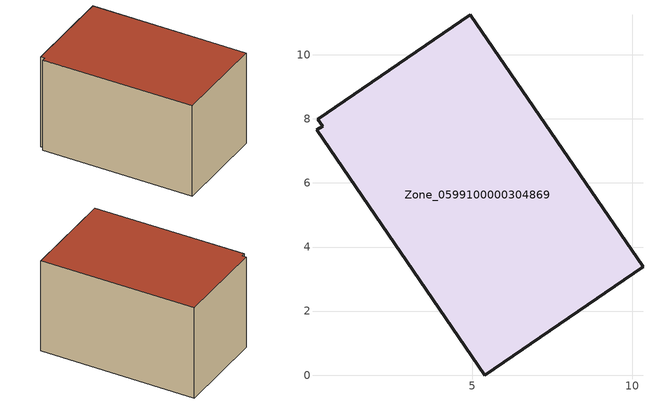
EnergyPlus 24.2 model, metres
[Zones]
Zone_0599100000304869
 floor ground (C_G): 0.18,8 4.95,11.25 10.34,3.38 5.4,0 0.14,7.66 0.33,7.78 z0
 wall outside (C_F): 10.34,3.38 4.95,11.25 0.18,8 0.33,7.78 0.14,7.66 5.4,0 10.34,3.38 z0:5.83
 roof outside (C_R): 4.95,11.25 0.18,8 0.33,7.78 0.14,7.66 5.4,0 10.34,3.38 z5.83
[BUILDING]
Pand.0599100000304869: North Axis=0; Terrain=City; Loads Convergence Tolerance Value=0.04; Temperature Convergence Tolerance Value=0.4; Solar Distribution=FullExterior; Maximum Number of Warmup Days=25; Minimum Number of Warmup Days=1
[Site:Location]
Rotterdam.The.Hague.AP_ZH_NLD Design_Conditions: Latitude=51.96; Longitude=4.45; Time Zone=1; Elevation=-4.5
[SITE:GROUNDTEMPERATURE:BUILDINGSURFACE]
18, 18, 18, 18, 18, 18, 18, 18, 18, 18, 18, 18
[MATERIAL] Thermal Absorptance=0.9; Solar Absorptance=0.7; Visible Absorptance=0.7
Name | Roughness | Thickness | Conductivity | Density | Specific Heat
G.TI.1946-1964 | MediumSmooth | 0.15 | 1 | 540 | 1210
F.TI.1946-1964 | Rough | 0.3 | 0.857143 | 1920 | 840
R.TI.1946-1964 | MediumRough | 0.2 | 0.277778 | 1500 | 1000
[CONSTRUCTION]
C_G: G.TI.1946-1964
C_F: F.TI.1946-1964
C_R: R.TI.1946-1964
[ZONE]
Zone_0599100000304869: Type=1; Multiplier=1; Ceiling Height=Autocalculate; Volume=Autocalculate; Floor Area=autocalculate; Part of Total Floor Area=Yes
[ZONEINFILTRATION:DESIGNFLOWRATE]
Infil_Zone_0599100000304869: Zone or ZoneList or Space or SpaceList=Zone_0599100000304869; Schedule=AlwaysOn; Design Flow Rate Calculation Method=Flow/Area; Flow Rate per Floor Area=0.003; Constant Term Coefficient=1; Temperature Term Coefficient=0; Velocity Term Coefficient=0; Velocity Squared Term Coefficient=0
[HVACTEMPLATE:ZONE:IDEALLOADSAIRSYSTEM]
Zone_0599100000304869: Maximum Heating Supply Air Temperature=50; Minimum Cooling Supply Air Temperature=13; Maximum Heating Supply Air Humidity Ratio=0.0156; Minimum Cooling Supply Air Humidity Ratio=0.0077; Heating Limit=NoLimit; Cooling Limit=NoLimit; Dehumidification Control Type=ConstantSensibleHeatRatio; Cooling Sensible Heat Ratio=0.7; Dehumidification Setpoint=60; Humidification Control Type=None; Humidification Setpoint=30; Outdoor Air Method=None; Outdoor Air Flow Rate per Person=0.00944; Outdoor Air Flow Rate per Zone Floor Area=0; Outdoor Air Flow Rate per Zone=0; Demand Controlled Ventilation Type=None; Outdoor Air Economizer Type=NoEconomizer; Heat Recovery Type=None; Sensible Heat Recovery Effectiveness=0.7; Latent Heat Recovery Effectiveness=0.65
[ZONECONTROL:THERMOSTAT]
ThermostatControl_Zone_0599100000304869: Zone or ZoneList=Zone_0599100000304869; Control Type Schedule=DualSetpointControlType; Control 1=Thermostat_Zone_0599100000304869; Temperature Difference Between Cutout And Setpoint=0
[THERMOSTATSETPOINT:DUALSETPOINT]
Thermostat_Zone_0599100000304869: Heating Setpoint Temperature Schedule=HeatingSetpoint_Zone_0599100000304869; Cooling Setpoint Temperature Schedule=CoolingSetpoint_Zone_0599100000304869
[SCHEDULE:COMPACT]
HeatingSetpoint_Zone_0599100000304869: Through: 12/31, For: AllDays, Until: 24:00, 21
CoolingSetpoint_Zone_0599100000304869: Through: 12/31, For: AllDays, Until: 24:00, 24
DualSetpointControlType: Through: 12/31, For: AllDays, Until: 24:00, 4
AlwaysOn: Through: 12/31, For: AllDays, Until: 24:00, 1
